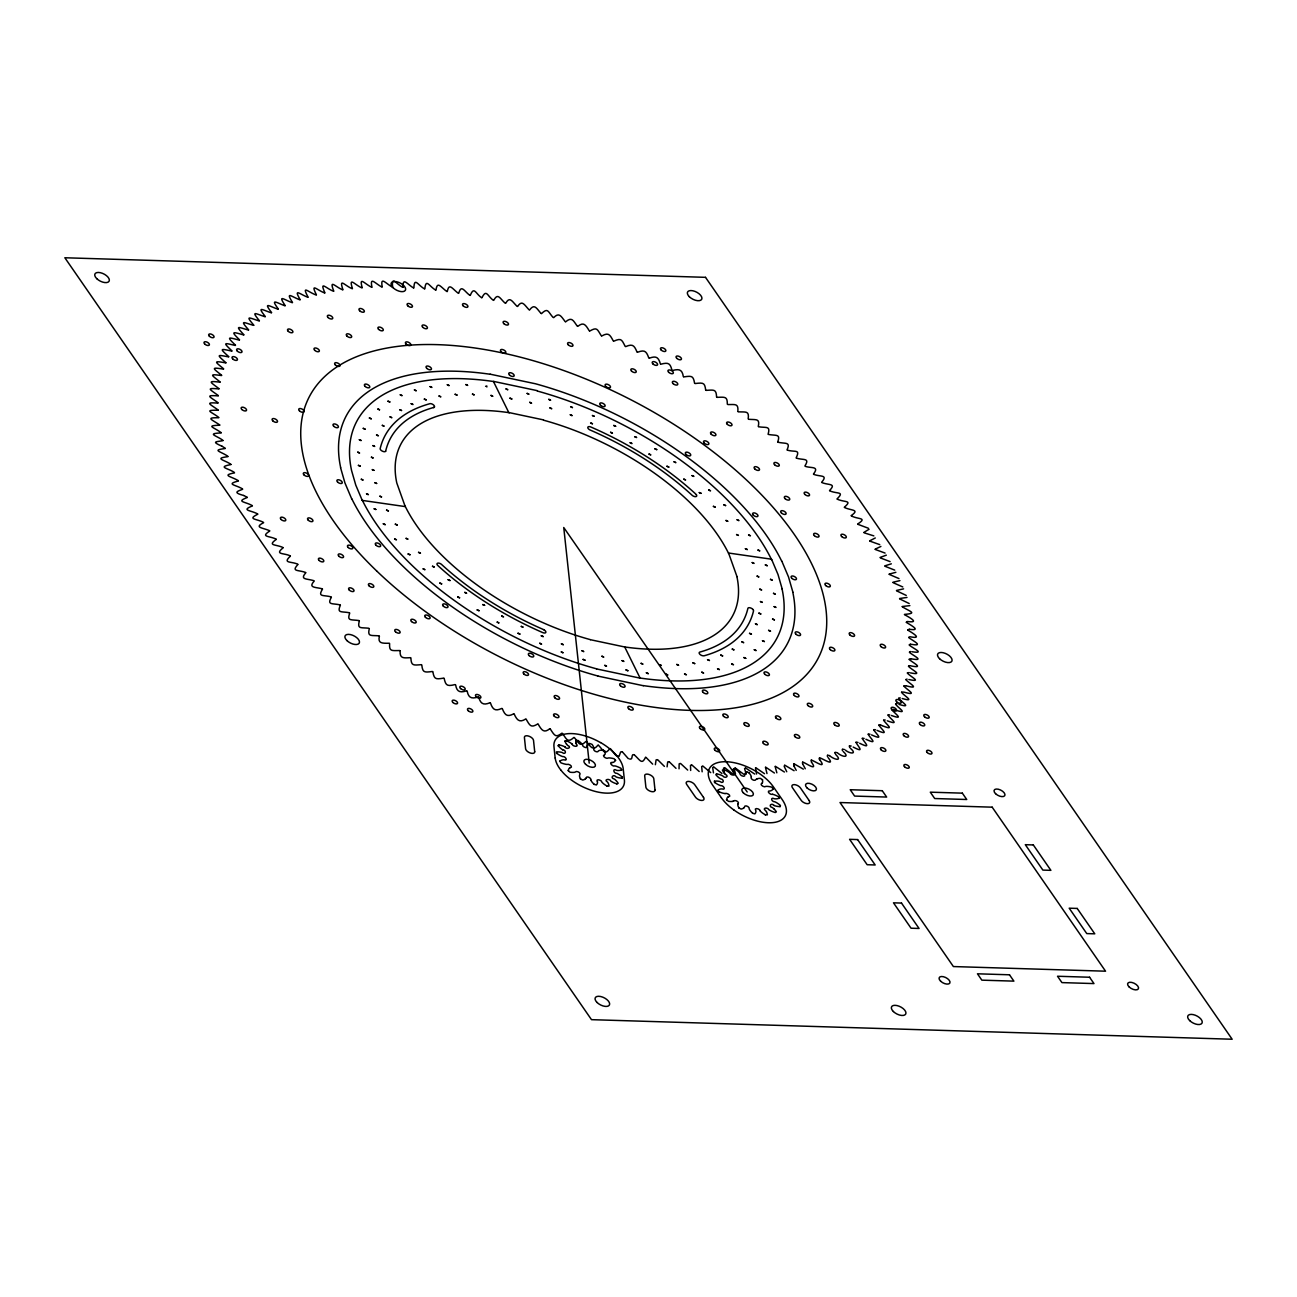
<?xml version="1.0" encoding="UTF-8"?>
<svg xmlns="http://www.w3.org/2000/svg" width="1297" height="1297" viewBox="0 0 1297 1297"><rect width="100%" height="100%" fill="white"/><g stroke="black" fill="none" stroke-linecap="round" stroke-linejoin="round"><path stroke-width="1.5" d="M218.739 417.747C205.283 417.553 211.524 419.369 219.696 424.913M908.727 637.362L909.602 636.762M218.982 388.63C210.146 381.95 206.888 380.605 220.036 382.177M908.5 666.334C911.775 670.014 924.113 675.542 910.445 672.884M690.669 770.467L690.49 765.392L691.496 764.954M217.993 402.67C210.26 396.931 204.115 394.839 218.253 395.893M909.473 652.44C913.445 655.747 925.555 661.389 911.094 658.811M909.213 659.135L910.964 658.779M223.619 368.786C215.707 362.203 212.092 360.242 225.856 362.933M903.896 686.113C907.495 690.166 918.211 695.986 904.674 692.339M679.044 768.829L679.158 763.852L680.195 763.463M218.285 395.569C210.244 389.522 205.039 387.576 218.934 388.954M895.562 704.141C898.61 708.405 908.905 714.404 895.562 710.108M909.197 659.525C913.218 662.929 924.891 668.782 910.591 665.831M908.532 666.074L909.602 665.637M217.993 403.14C204.067 402.005 210.244 404.21 218.139 409.998M909.473 652.018L910.575 651.516M221.641 375.255C213.194 368.429 210.13 366.889 223.506 369.159M905.841 679.693C909.732 683.762 920.432 689.518 906.716 685.967M907.43 672.851L909.165 672.592M622.43 777L622.074 778.378M655.374 764.695L656.087 759.929L657.206 759.62M220.085 381.918C211.281 374.849 208.46 373.747 221.56 375.563M907.381 673.111C910.802 676.953 922.653 682.514 908.857 679.531M905.906 679.45L907.073 679.093M585.985 778.2C586.228 775.379 591.529 777.843 590.929 780.064M751.255 777.033C750.12 779.205 755.097 781.751 756.07 779.416A6.388 3.226 27.1 0 1 757.043 778.913M780.113 806.75L780.405 805.437A15.321 7.733 27.1 0 0 776.627 802.713A6.355 3.21 27.1 0 0 774.941 801.854C771.31 801.935 769.98 796.569 774.52 798.774A10.7 5.399 27.1 0 0 779.108 798.141M903.977 685.87L905.938 685.756M228.758 356.626C219.436 348.342 219.874 348.455 231.79 351.098M898.74 698.337C902.145 702.552 912.31 708.47 898.951 704.384M901.61 692.095L903.896 692.112M239.572 339.814C230.542 331.027 232.309 331.724 243.706 334.966M619.091 756.297L620.663 751.936L621.912 751.741M225.954 362.706C216.583 354.47 216.55 354.551 228.612 356.902M901.528 692.322C904.431 696.149 915.909 702.374 902.226 698.516M898.853 698.126L900.28 697.916M235.535 345.229C225.873 335.939 228.45 337.415 239.345 340.106M891.963 709.735L891.931 709.799A2.983 1.508 27.1 0 0 896.454 710.513A2.983 1.508 27.1 0 0 893.098 707.319A2.983 1.508 27.1 0 0 891.882 709.621C895.092 714.096 904.949 720.24 891.347 715.474M895.676 703.931L897.021 703.736M231.92 350.871C222.598 342.019 223.814 342.813 235.357 345.488M892.109 709.54L893.487 709.378M558.002 745.791L558.877 744.673M883.581 720.257C886.824 724.877 895.384 730.957 882.284 725.704M888.121 714.906L889.677 714.858M737.993 803.978C740.036 802.049 734.88 799.341 733.518 801.124M878.815 725.153C882.106 729.952 889.953 735.885 877.031 730.389M716.576 773.677L715.831 774.666A15.321 7.733 27.1 0 0 718.96 777.778A6.355 3.21 27.1 0 0 720.532 778.8C724.715 779.189 723.791 784.588 719.916 781.507A10.7 5.399 27.1 0 0 714.631 781.264M887.975 715.117C890.844 719.446 900.588 725.704 887.278 720.808M883.76 720.062L885.203 719.997M243.885 334.772C234.611 324.785 238.016 327.184 248.473 330.054M878.993 724.974L880.485 724.958M271.657 312.626C263.015 301.407 269.176 306.189 277.915 309.189M259.416 320.732C250.921 310.388 255.071 313.485 265.042 316.76M248.651 329.86C239.361 319.386 243.625 322.564 253.612 325.369M873.854 729.66L875.491 729.725M278.288 308.978C270.522 298.31 275.548 302.185 284.87 305.8M265.334 316.581C257.033 306.011 261.589 309.497 271.3 312.853M253.823 325.207C245.198 315.041 248.765 317.684 259.141 320.943M873.643 729.822C876.869 734.702 884.392 740.603 871.519 734.896M868.325 734.086L869.995 734.199M842.32 749.358L842.32 750.46M868.115 734.248C871.033 739.047 878.458 745.062 865.91 739.274M862.424 738.252L864.126 738.415M835.009 752.471L834.944 753.541M849.308 745.97L849.665 747.445M862.197 738.415C865.115 743.311 871.86 749.277 859.652 743.262M856.166 742.176L858.014 742.451M762.02 783.21C758.988 784.312 764.176 787.992 765.943 786.404A6.42 3.243 27.1 0 1 767.419 786.387A15.337 7.733 27.1 0 1 771.634 787.117L773.304 788.835M285.21 305.638C277.493 294.03 283.719 299.591 292.182 302.671M775.233 812.587L776.384 811.857A15.337 7.733 27.1 0 0 773.871 808.793M604.499 754.757C601.338 755.6 606.51 759.556 608.39 757.967A6.388 3.226 27.1 0 1 609.866 757.967A15.337 7.733 27.1 0 1 614.113 758.761L615.735 760.48M855.923 742.322C858.857 747.494 864.84 753.135 853.183 747.072M849.551 745.84L851.172 746.018M819.396 757.87L819.201 758.891M616.918 784.053L618.183 783.291A15.321 7.733 27.1 0 0 615.735 780.227A6.355 3.21 27.1 0 0 614.373 779.075C609.509 778.087 613.578 773.482 616.075 776.919A10.7 5.399 27.1 0 0 621.847 778.087M292.538 302.525C285.259 290.868 291.533 296.656 299.802 299.818M842.596 749.228L844.234 749.455M811.128 760.139L811.436 762.036M300.174 299.688C293.235 287.707 300.012 294.306 307.762 297.256M835.284 752.357L836.954 752.633M827.664 755.211L829.464 755.584M316.436 294.857C310.307 282.47 316.598 289.831 324.607 292.96M827.373 755.308L827.486 756.718M819.704 757.772C823.871 759.28 835.252 766.786 828.216 757.707M564.876 741.138L566.659 740.684M802.535 762.15L802.535 763.641M308.07 297.159C301.455 284.513 307.973 292.068 316.03 294.954M811.436 760.058C815.554 761.566 826.773 769.413 820.126 760.253M728.282 796.893C732.189 796.39 727.406 792.532 725.055 793.505M793.667 763.852L793.877 765.862M570.032 767.808C573.809 767.176 569.286 763.479 566.87 764.403A6.372 3.21 27.1 0 1 565.233 764.16A15.337 7.733 27.1 0 1 560.839 762.766L559.639 761.015M724.164 769.526L722.413 770.013A15.337 7.733 27.1 0 0 724.115 773.061A6.372 3.21 27.1 0 0 725.234 774.26C729.806 776.352 724.796 779.011 722.688 775.865A10.7 5.399 27.1 0 0 716.738 773.969M802.859 762.069C807.042 763.836 818.164 771.65 811.549 762.214M362.236 287.756C358.896 275.888 364.262 283.654 371.591 287.237M891.347 563.822L884.83 565.849M784.523 765.279L784.247 766.527M805.275 768.764L802.746 763.998M324.931 292.879C319.224 280.039 326.131 288.501 333.459 291.225M794.007 763.787L803.362 769.137M895.87 572.317L889.11 574.117M352.46 288.615C348.536 276.261 354.438 284.578 361.685 287.804M333.799 291.177C328.887 278.515 335.226 286.864 342.603 289.798M784.863 765.23L794.104 770.726M342.943 289.75C338.825 277.363 344.516 285.453 352.006 288.647M775.46 766.365L784.409 772.023M776.838 772.817L775.103 766.414M765.781 767.224L774.422 773.028M907.008 597.431L899.551 598.517M382.226 286.961C380.216 275.937 385.533 283.281 392.116 286.994M765.425 767.257L766.981 773.563M755.875 767.792L764.517 773.709M909.878 605.634L902.209 606.51M392.618 287.01C391.435 275.418 395.78 283.638 402.686 287.318M612.589 762.474C608.098 761.566 612.46 767.127 614.891 765.911A6.42 3.243 27.1 0 1 616.61 766.397A15.337 7.733 27.1 0 1 620.987 768.327L621.685 770.013M756.556 774.033L755.503 767.808M371.963 287.221C369.694 276.05 374.801 283.249 381.74 286.977M765.262 814.954L767.354 814.84A15.337 7.733 27.1 0 0 766.527 811.938M745.726 768.051L754.708 774.082M606.996 786.193L608.974 786.112A15.337 7.733 27.1 0 0 608.228 783.242A6.404 3.226 27.1 0 0 607.45 782.026C603.024 779.465 609.898 778.135 610.871 781.151A10.7 5.399 27.1 0 0 616.756 783.826M486.861 386.992L486.764 385.955L485.597 386.328M724.375 767.694L723.515 768.229L724.585 773.596M745.337 768.067L744.591 768.667L746.229 774.179M735.35 768.035L743.635 774.179M907.187 621.506L906.311 622.155M713.593 767.078L712.685 767.581L713.463 772.85M734.961 768.019L734.151 768.602L735.512 774.033M724.148 769.77A10.716 5.415 27.1 0 1 729.806 772.98C730.292 775.557 735.966 775.606 734.28 774.001M724.78 767.711L732.692 773.952M702.634 766.154L701.677 766.559L702.147 771.812M403.091 287.334C402.621 276.618 407.096 284.14 413.467 287.918M907.641 621.522C919.995 623.16 909.764 617.567 904.544 614.681M713.999 767.111L721.894 773.45M413.873 287.95C414.392 276.731 417.715 285.081 424.427 288.826M909.473 629.272C921.891 631.217 910.867 625.089 906.376 622.447M909.359 629.256L907.722 629.823M703.039 766.203L710.724 772.623M576.014 740.279L578.381 740.571M910.348 644.22L909.31 644.755M772.623 794.348C770.094 795.239 765.781 790.44 770.24 790.911A6.388 3.226 27.1 0 0 771.261 790.586A15.337 7.733 27.1 0 0 773.255 788.819M424.832 288.858C425.935 277.963 428.983 286.151 435.549 290.025M910.672 636.876C922.816 639.129 912.618 633.001 907.77 630.099M691.917 765.003L699.196 771.488M912.521 644.496C923.918 646.376 912.391 640.394 908.759 637.638M912.05 644.447L910.478 644.236M735.756 769.251L733.405 768.991A15.337 7.733 27.1 0 0 733.308 771.602M435.97 290.074C437.316 280.622 440.575 286.994 446.833 291.501M680.633 763.528L687.686 770.078M362.301 500.415L405.264 506.592M728.525 553.025L771.504 559.202M911.904 651.726C925.928 653.947 912.748 648.241 909.327 645.112M447.27 291.566C449.07 282.26 452.313 288.891 458.263 293.268M669.203 761.761L676.013 768.359M645.533 757.27C641.837 765.052 640.41 760.464 634.201 754.741M667.08 766.867L667.696 761.971L668.766 761.679M458.7 293.349C461.31 283.994 464.131 291.16 469.822 295.327M490.185 374.185L535.531 383.782A247.905 125.079 27.1 0 1 781.702 561.163M494.011 381.496L537.185 390.64M509.316 412.641L543.411 419.871M639.778 678.072L596.588 668.928M643.296 685.708L597.949 676.094M657.644 759.702L664.404 766.397M633.763 754.643C630.893 753.784 633.422 760.464 629.499 758.956M470.26 295.408C474.183 285.843 475.432 293.479 481.495 297.661M645.971 757.367L652.667 764.144M505.684 303.32C509.786 295.927 512.007 301.342 517.049 306.351M481.933 297.759C486.375 288.664 487.348 295.927 493.265 300.288M517.616 306.497C522.075 299.591 524.183 304.633 529.03 309.788M493.703 300.385C497.935 292.441 499.783 298.407 505.117 303.174M590.362 639.697L624.457 646.927A186.428 94.065 27.1 0 0 736.891 576.581M622.349 751.855L628.315 758.664M529.598 309.951C534.461 303.401 536.342 308.054 541.06 313.485M752.536 813.284L754.87 813.851A15.305 7.717 27.1 0 0 755.892 811.646A6.388 3.226 27.1 0 0 755.794 810.609C753.379 807.139 760.318 808.68 760.318 811.047M618.102 756.038L615.913 755.454L610.417 748.677M593.88 784.312L596.393 784.961A15.337 7.733 27.1 0 0 597.495 782.788A6.388 3.226 27.1 0 0 597.414 781.767M585.968 741.398C579.889 747.477 579.062 743.132 574.36 737.571M873.838 535.888L864.159 532.824M609.979 748.564C604.24 755.567 604.305 751.222 598.436 745.24M553.673 317.652C559.056 312.074 560.92 315.901 565.184 321.672M879.739 544.627L869.882 541.125M597.982 745.11C593.28 751.433 590.524 746.732 586.536 741.576M243.706 495.503L247.111 497.189M243.577 495.454C232.503 492.438 237.416 491.352 242.669 489.261M561.844 733.194C555.748 737.734 554.889 736.177 550.22 728.882M885.073 553.073L875.313 549.49M541.498 313.631C548.145 307.162 547.95 311.912 553.106 317.457M577.813 326.358C583.699 321.624 585.531 324.704 589.292 330.865M890.099 561.617L880.404 557.921M895.416 710.059L894.249 709.654M746.829 771.942L749.374 772.882M573.906 737.426C567.34 743.505 566.594 738.836 562.412 733.405M537.72 723.985C530.83 728.201 529.889 725.623 526.16 719.219M894.735 570.129L885.105 566.319M565.622 321.834C571.864 316.614 573.079 320.278 577.246 326.147M898.967 578.575L889.272 574.409M525.707 719.024C519.724 722.753 517.13 720.629 514.179 714.031M549.782 728.719C543.881 733.518 541.611 730.114 538.174 724.164M902.777 586.957L893.163 582.71M882.009 725.59L880.858 725.104M589.746 331.043C597.252 326.731 597.123 329.227 601.305 335.81M601.759 336.004C608.536 332.129 609.898 334.561 613.286 340.998M222.111 446.265L225.159 448.227M221.982 446.217C210.195 441.126 217.085 441.904 223.003 440.64M909.181 603.527L899.68 598.906M613.724 341.208C621.36 337.852 621.62 339.409 625.186 346.412M513.742 713.82C507.24 717.241 505.019 715.425 502.279 708.6M649.327 358.183C655.893 355.8 658.39 356.788 660.416 363.971M625.64 346.623C632.628 343.624 634.233 345.261 637.022 352.054M501.826 708.405C495.341 711.405 492.811 709.864 490.444 702.974M466.612 690.831C459.803 693.036 456.706 691.658 455.636 684.865M637.476 352.265C644.56 349.606 646.311 350.968 648.776 357.907M489.99 702.747C483.797 705.292 480.652 704.287 478.69 697.121M562.72 749.796C566.902 750.152 565.881 755.567 562.023 752.455A6.242 3.145 27.1 0 0 560.515 752.114A15.353 7.75 27.1 0 0 556.429 751.903L556.559 753.46M774.114 805.453C771.083 802.195 767.937 806.539 772.493 807.658A6.404 3.226 27.1 0 1 773.823 808.793M672.495 370.52C679.466 368.591 682.254 369.758 683.341 376.665M478.253 696.894C471.913 699.067 468.541 698.191 467.163 691.123M738.625 807.836L741.106 809.069A15.337 7.733 27.1 0 0 743.781 807.934M580.31 778.865L582.629 780.032A15.305 7.717 27.1 0 0 585.369 778.946M443.704 678.12C435.987 679.385 434.138 679.66 432.874 671.733M660.854 364.198C668.052 362.349 670.192 362.82 671.943 370.229M845.336 750.055C849.259 753.687 857.998 754.854 850.362 748.256M455.101 684.573C446.8 686.648 445.746 685.335 444.125 678.363M837.797 753.103C842.369 757.205 850.459 758.113 843.131 751.433M683.762 376.908C691.982 375.692 693.279 375.741 694.592 383.296M829.577 755.648C833.922 759.62 843.115 761.842 835.641 754.432M410.468 657.676C403.61 658.001 399.622 658.86 400.141 650.802M694.997 383.555C703.477 382.55 704.757 382.599 705.681 390.105M432.468 671.473C424.411 672.495 422.627 672.867 421.784 664.923M602.959 749.909L605.245 751.401M727.828 404.567C735.529 404.599 738.528 403.318 737.847 411.506M706.087 390.365C714.339 389.894 716.203 389.1 716.593 397.077M421.379 664.664C413.451 665.248 411.246 666.107 410.873 657.936M738.35 411.846C746.002 412.187 749.342 410.646 748.174 418.931M762.652 779.821L760.35 778.346A15.337 7.733 27.1 0 0 756.994 778.865M564.989 746.926C566.367 750.104 572.658 747.429 567.616 745.37A6.355 3.21 27.1 0 1 566.578 744.17M716.998 397.352C725.428 397.06 727.325 396.412 727.325 404.226M748.661 419.288C756.086 419.936 760.123 418.25 758.259 426.486M733.697 809.863L736.826 811.987A37.678 19.001 27.1 0 0 779.367 821.033A37.791 19.066 27.1 0 0 782.172 799.536L773.385 786.841A37.791 19.066 27.1 0 0 740.117 764.225A37.645 18.985 27.1 0 0 708.519 771.083L708.259 773.061A37.645 18.985 27.1 0 0 712.491 784.944L721.343 797.736M399.752 650.543C391.483 650.624 389.1 651.613 389.619 643.523M389.23 643.247C381.918 643.344 377.654 643.49 379.405 636.178M358.977 620.566C350.579 619.35 346.866 621.295 349.736 613.059M378.919 635.822C370.796 635.157 367.327 636.973 369.305 628.623M758.632 426.778C766.349 428.059 770.613 425.513 768.116 434.171M368.834 628.251C360.728 627.278 357.097 629.402 359.35 620.858M805.437 466.401C811.355 468.395 819.672 465.947 813.446 474.086M768.489 434.463C776.481 435.889 780.664 433.684 777.73 441.969M330.978 596.863C323.261 594.723 317.441 597.333 322.531 589.097M726.401 799.682L728.428 801.319A15.337 7.733 27.1 0 0 732.302 801.449M778.087 442.261C785.836 443.979 790.667 441.612 787.068 449.864M349.379 612.768C341.387 611.146 336.701 613.627 340.398 605.164M568.037 770.531L570.048 772.201A15.337 7.733 27.1 0 0 573.955 772.364A6.388 3.226 27.1 0 0 575.155 772.104C576.614 770.24 581.672 773.093 579.629 774.957A10.716 5.415 27.1 0 0 580.521 778.8M787.425 450.156C795.239 452.442 800.476 448.875 796.147 457.857M340.041 604.872C332.113 603.089 326.779 605.31 331.4 597.252M313.712 580.634C306.627 578.511 299.591 579.872 305.833 572.723M796.488 458.149C803.637 460.386 810.074 457.646 804.934 465.931M322.207 588.789C315.333 587.006 307.924 587.995 314.182 581.105M813.754 474.394C820.725 477.004 828.216 474.491 821.633 482.306M821.925 482.614C829.075 485.386 836.597 483.214 829.513 490.574M305.541 572.415C297.661 569.691 291.193 571.782 297.953 564.454M282.908 547.464C275.726 544.173 267.101 545.956 276.293 539.39M572.188 744.202C572.48 746.715 579.694 747.331 576.306 744.024A6.372 3.21 27.1 0 1 575.917 742.873M829.804 490.882C837.473 494.157 844.833 491.223 837.068 498.891M297.661 564.13C290.966 561.212 282.357 563.563 290.398 556.121M276.05 539.082C269.014 535.693 260.211 537.217 269.76 531.008M837.343 499.215C844.898 502.636 852.761 499.912 844.298 507.257M290.123 555.813C283.832 552.781 274.251 554.873 283.184 547.772M560.904 770.175L563.011 772.639A37.678 19.001 27.1 0 0 605.942 793.115A37.791 19.066 27.1 0 0 624.408 780.048L623.208 768.748A37.791 19.066 27.1 0 0 600.641 742.581M844.558 507.565C851.562 510.759 860.106 509.364 851.172 515.622M851.416 515.947C858.387 519.611 867.742 517.406 857.706 524.02M719.041 791.964L717.808 790.181A15.353 7.75 27.1 0 1 720.613 788.998A6.242 3.145 27.1 0 1 721.862 788.933C726.644 790.457 723.515 784.993 720.467 785.593A10.716 5.399 27.1 0 1 714.793 782.464M868.374 528.252L857.933 524.328M269.533 530.684C262.529 527.603 253.709 527.684 263.648 522.691M869.087 529.241L863.867 532.418M242.458 488.872C235.778 484.738 225.354 484.397 238.389 480.992M734.669 774.001L733.794 772.769A6.372 3.21 27.1 0 1 733.372 771.618M819.38 759.15L820.012 760.058M747.218 791.997L563.741 527.506L589.211 763.139M263.372 522.286C256.271 518.605 247.079 519.53 257.779 514.212M869.687 540.817L875.297 537.979M257.584 513.904C250.71 510.143 240.707 510.564 252.412 505.927M880.906 546.442L875.118 549.182M252.153 505.522C244.938 501.501 235.665 501.907 247.305 497.497M880.112 557.451L886.321 555.148M793.926 765.96L796.228 770.386M234.335 472.4C227.85 468.022 217.085 467.196 230.996 464.569M784.474 766.981L786.744 771.747M493.411 381.415L508.829 412.608M624.716 646.96L640.118 678.12M896.632 590.848L906.246 595.42M778.719 796.666L779.465 798.401M238.194 480.603C231.044 476.275 221.365 475.415 234.53 472.87M892.952 582.24L899.923 580.618M227.802 456.204C220.036 451.064 211.638 450.27 225.256 448.519M896.47 590.459L903.587 588.854M781.832 561.179L788.511 576.938L792.905 592.21M771.666 559.51L778.022 574.522L782.204 589.065M728.655 553.268L736.988 576.614M597.398 781.718C595.21 778.297 601.986 779.951 601.986 782.269A10.7 5.399 27.1 0 0 606.964 785.998M405.118 506.3L396.785 482.954A186.428 94.065 27.1 0 1 509.348 412.705M362.106 500.058L355.751 485.046L351.568 470.519A236.005 119.065 27.1 0 1 494.044 381.577M351.633 498.713L344.953 482.954L340.56 467.682M230.866 464.261C224.397 459.884 213.713 458.425 227.964 456.657M902.307 606.801C910.202 611.698 917.741 613.319 904.463 614.389M222.922 440.348C216.696 435.581 205.98 433.587 221.171 432.939M714.55 782.577L714.339 781.086M221.09 432.582C213.373 426.972 205.461 425.724 219.744 425.205M744.705 774.601C745.84 777.892 739.695 775.736 739.841 773.417A6.355 3.21 27.1 0 0 739.063 772.347A15.337 7.75 27.1 0 0 735.739 769.267M555.148 758.015L553.965 746.634A37.645 18.985 27.1 0 1 557.467 737.426L559.185 736.177A37.645 18.985 27.1 0 1 600.543 742.614M218.707 417.391C211.265 411.587 203.386 409.982 218.155 410.257M597.917 676.013A247.905 125.079 27.1 0 1 351.763 498.729M792.775 592.162A247.905 125.079 27.1 0 1 643.247 685.61M340.689 467.714A247.905 125.079 27.1 0 1 490.217 374.266M782.075 589.016A236.005 119.065 27.1 0 1 639.729 677.991M537.298 391.029A236.005 119.065 27.1 0 1 771.65 559.801M596.571 668.847A236.005 119.065 27.1 0 1 362.236 500.075M543.524 420.179A186.428 94.065 27.1 0 1 728.638 553.495M590.346 639.632A186.428 94.065 27.1 0 1 405.215 506.316M543.735 629.661A198.927 100.355 27.1 0 1 441.71 564.584A2.983 1.508 27.1 0 0 437.802 563.141A2.983 1.508 27.1 0 0 437.786 565.476A204.991 103.42 27.1 0 0 542.795 632.612A2.983 1.508 27.1 0 0 545.859 632.32A2.983 1.508 27.1 0 0 543.589 629.661M385.647 451.21A198.911 100.355 27.1 0 1 433.944 407.404L433.538 407.534A2.983 1.508 27.1 0 0 434.317 405.88A3.016 1.524 27.1 0 0 430.491 403.626A3.421 1.719 27.1 0 0 429.647 403.756A204.991 103.42 27.1 0 0 380.151 448.713A3.032 1.524 27.1 0 0 382.469 451.194A3.032 1.524 27.1 0 0 385.679 451.243M752.909 609.493A3.113 1.573 27.1 0 1 753.541 610.822A204.991 103.42 27.1 0 1 704.093 655.796A4.637 2.335 27.1 0 1 703.428 655.796L703.266 655.796A2.967 1.492 27.1 0 1 699.732 654.126A2.967 1.492 27.1 0 1 699.894 652.067A198.911 100.355 27.1 0 0 747.899 608.342A2.999 1.508 27.1 0 1 750.088 607.807A2.999 1.508 27.1 0 1 752.941 609.493M744.608 774.487A10.684 5.399 27.1 0 1 747.137 772.218M749.05 772.931A10.7 5.399 27.1 0 1 751.352 776.984M762.247 779.74A10.7 5.399 27.1 0 1 762.15 783.21M772.607 794.267A10.7 5.399 27.1 0 1 778.557 796.844M779.854 806.539A10.7 5.399 27.1 0 1 774.114 805.518M774.99 812.408A10.7 5.399 27.1 0 1 769.04 809.831C767.565 806.864 761.582 807.95 765.716 810.738A6.388 3.226 27.1 0 1 766.478 811.938M765.36 814.743A10.684 5.399 27.1 0 1 760.269 811.079M752.617 813.138A10.716 5.415 27.1 0 1 749.244 809.02C749.974 806.669 744.316 804.335 744.381 807.156A6.388 3.226 27.1 0 1 743.732 807.885M738.982 807.853A10.716 5.399 27.1 0 1 737.863 804.01M733.47 801.157A6.372 3.21 27.1 0 1 732.27 801.4M726.806 799.811A10.7 5.399 27.1 0 1 728.152 796.844M725.072 793.569A10.7 5.399 27.1 0 1 719.122 791.754M733.794 809.912A37.678 19.001 27.1 0 1 721.408 797.768M560.969 770.24A37.678 19.001 27.1 0 1 555.213 758.064M603.121 750.201A10.684 5.399 27.1 0 0 598.598 750.817C597.933 753.314 592.583 750.768 593.815 748.482A6.355 3.21 27.1 0 0 593.669 747.51M604.84 751.32A10.7 5.399 27.1 0 1 604.645 754.757M615.329 760.301A10.7 5.399 27.1 0 1 612.687 762.539M621.652 769.996A15.337 7.733 27.1 0 1 618.118 770.499A6.388 3.226 27.1 0 1 616.691 770.337C612.233 767.467 613.432 773.871 617.015 773.385A10.7 5.399 27.1 0 1 622.122 777.049M594.139 784.215A10.684 5.399 27.1 0 1 590.848 780.113M585.968 778.265A6.388 3.226 27.1 0 1 585.304 778.897M568.459 770.677A10.716 5.399 27.1 0 1 569.902 767.759M560.028 761.242A10.7 5.399 27.1 0 1 563.741 759.766C568.524 761.485 565.557 755.956 562.46 756.524A10.7 5.399 27.1 0 1 556.818 753.346M562.671 749.828A10.716 5.399 27.1 0 1 558.375 745.807M559.039 744.964A10.7 5.399 27.1 0 1 565.006 746.877M566.513 744.17A15.321 7.733 27.1 0 1 564.925 741.138M566.643 740.911A10.7 5.399 27.1 0 1 572.269 744.17M575.836 742.857A15.337 7.733 27.1 0 1 576.063 740.311M578.203 740.717A10.716 5.415 27.1 0 1 582.466 744.721C582.077 747.007 588.206 749.212 587.265 745.986A6.372 3.21 27.1 0 1 587.59 745.094M587.525 745.062A15.337 7.733 27.1 0 1 589.519 743.424L592.032 744.365A15.337 7.75 27.1 0 1 593.734 747.526M360.258 466.142L358.41 465.364L360.258 466.142M361.296 479.29L363.16 480.117L361.344 479.193M371.25 418.785L369.386 418.023L371.25 418.785M376.535 434.981L378.4 435.808L376.552 434.933M373.974 470.341L372.126 469.563L373.974 470.389M379.551 409.722L377.703 408.912L379.502 409.868M374.801 482.646L376.649 483.457L374.801 482.646M375.822 509.462L373.958 508.683L375.822 509.51M381.529 496.897L379.681 496.135L381.529 496.962M389.846 401.957L387.981 401.195L389.846 401.957M400.27 394.855L402.119 395.666L400.287 394.807M399.687 409.674L401.535 410.5L399.687 409.674M416.126 390.689L414.278 389.911L416.126 390.737M407.777 539.049L405.912 538.287L407.777 539.098M409.982 554.759L408.117 553.997L409.982 554.759M426.194 399.881L424.33 399.119L426.194 399.881M430.085 386.619L431.933 387.446L430.101 386.571M420.423 553.122L418.558 552.36L420.423 553.122M423.162 568.897L425.011 569.707L423.162 568.848M441.661 583.861L439.813 583.099L441.661 583.861M456.998 395.05L455.15 394.272L456.998 395.05M448.113 579.71L449.978 580.537L448.113 579.71M465.866 384.593L467.714 385.42L465.882 384.544M472.448 394.126L474.297 394.937L472.465 394.077M464.812 592.437L466.661 593.264L464.845 592.34M492.682 396.136L490.85 395.326L492.649 396.282M479.047 610.692L477.183 609.93L479.047 610.692M484.608 605.342L482.76 604.564L484.608 605.342M506.025 388.954L507.873 389.765L506.041 388.905M527.149 393.429L528.998 394.239L527.166 393.38M518.038 633.244L519.886 634.055L518.038 633.244M521.281 626.402L523.145 627.213L521.297 626.354M543.167 636.584L541.303 635.822L543.167 636.584M572.447 407.485L570.615 406.674L572.415 407.631M561.309 651.986L563.157 652.813L561.325 651.937M563.271 644.674L561.406 643.896L563.271 644.674M592.437 423.73L590.589 422.968L592.437 423.779M594.188 416.24L592.34 415.478L594.188 416.288M584.979 660.157L583.115 659.395L584.979 660.157M615.637 426.243L613.789 425.465L615.637 426.243M606.477 666.074L604.629 665.296L606.477 666.123M630.164 442.763L632.012 443.574L630.18 442.715M634.687 436.651L636.535 437.462L634.687 436.651M626.029 669.917L627.878 670.744L626.029 669.917M641.123 663.367L642.972 664.194L641.156 663.27M666.95 466.255L668.814 467.066L666.95 466.255M659.46 664.68L661.308 665.491L659.476 664.631M666.042 674.197L667.89 675.024L666.058 674.148M676.791 664.502L678.639 665.329L676.823 664.404M708.713 490.023L710.561 490.833L708.746 489.926M727.73 521.167L725.866 520.389L727.698 521.313M719.365 669.528L717.5 668.766L719.349 669.576M741.868 641.885L743.732 642.696L741.9 641.788M743.894 657.547L745.743 658.373L743.894 657.547M752.211 562.59L754.06 563.417L752.244 562.509M751.417 634.12L749.553 633.358L751.417 634.12M758.015 550.09L759.864 550.901L758.015 550.041M757.205 624.538L755.357 623.727L757.156 624.684M767.208 565.687L765.36 564.925L767.208 565.687M770.483 631.12L768.618 630.358L770.483 631.12M774.147 606.623L776.011 607.45L774.163 606.574M357.745 452.199L359.609 453.026L357.794 452.118M359.334 439.748L361.182 440.575L359.35 439.699M363.257 428.35L365.106 429.161L363.257 428.35M366.532 493.833L368.397 494.643L366.548 493.784M371.412 457.225L373.26 458.052L371.428 457.176M372.888 445.617L374.752 446.444L372.904 445.568M382.307 425.4L384.171 426.21L382.356 425.303M390.04 416.904L391.889 417.715L390.057 416.856M383.312 523.826L385.177 524.637L383.312 523.826M386.555 510.11L388.403 510.937L386.555 510.11M395.326 524.183L397.174 525.009L395.326 524.183M394.628 539.017L396.477 539.828L394.628 538.968M411.165 403.707L413.013 404.534L411.198 403.626M439.035 396.039L440.883 396.85L439.051 395.99M432.485 566.286L434.349 567.097L432.501 566.238M447.319 384.804L449.167 385.614L447.335 384.755M457.728 596.96L459.592 597.787L457.728 596.96M509.964 398.163L511.812 398.973L509.964 398.163M497.189 622.155L499.053 622.965L497.205 622.106M501.728 616.075L503.576 616.902L501.761 615.994M529.76 402.362L531.608 403.189L529.76 402.313M548.793 399.379L550.641 400.206L548.809 399.33M549.944 407.939L551.792 408.75L549.96 407.89M539.747 643.296L541.611 644.106L539.763 643.247M570.291 414.829L572.155 415.656L570.323 414.732M581.964 650.802L583.812 651.613L581.996 650.705M610.595 432.355L612.46 433.166L610.644 432.258M601.938 656.282L603.786 657.109L601.97 656.185M622.074 660.643L623.922 661.454L622.09 660.595M649.019 454.096L650.867 454.923L649.019 454.047M654.904 448.811L656.752 449.621L654.904 448.811M646.376 672.819L648.224 673.646L646.376 672.819M674.051 461.829L675.899 462.656L674.067 461.781M683.795 479.16L685.643 479.987L683.811 479.112M692.047 475.61L693.911 476.421L692.063 475.561M684.557 673.986L686.405 674.813L684.573 673.937M699.294 492.568L701.142 493.379L699.294 492.568M692.857 662.799L694.722 663.61L692.857 662.799M713.399 506.349L715.247 507.176L713.399 506.349M701.807 672.235L703.655 673.062L701.839 672.138M707.562 659.654L709.427 660.481L707.562 659.654M723.758 504.744L725.607 505.571L723.758 504.744M720.759 655.082L722.624 655.909L720.759 655.082M737.118 519.789L738.966 520.616L737.118 519.74M736.583 534.607L738.431 535.434L736.615 534.51M732.238 649.132L734.102 649.943L732.286 649.035M731.67 663.951L733.518 664.761L731.67 663.902M745.402 548.712L747.25 549.539L745.402 548.712M748.596 534.98L750.444 535.791L748.596 534.931M757.108 576.16L758.972 576.987L757.14 576.063M754.27 649.797L756.135 650.608L754.303 649.7M759.831 589.162L761.696 589.989L759.847 589.114M758.94 613.141L760.788 613.951L758.94 613.141M760.464 601.549L762.312 602.375L760.464 601.549M762.49 640.718L764.355 641.529L762.49 640.718M770.483 579.402L772.331 580.213L770.515 579.305M773.498 593.378L775.347 594.204L773.531 593.28M772.558 619.042L774.406 619.869L772.558 619.042M705.503 277.331L64.85 257.763L591.497 1019.669L1232.15 1039.237L705.503 277.331M882.252 790.716L850.232 789.727L854.61 796.082L886.645 797.055L882.252 790.716M962.342 793.148L930.306 792.175L934.699 798.53L966.735 799.503L962.342 793.148M992.173 807.172L840.018 802.535L953.392 966.557L1105.547 971.194L992.173 807.172M857.609 839.581L849.6 839.321L867.158 864.726L875.167 864.969L857.609 839.581M1033.32 844.947L1025.311 844.687L1042.869 870.092L1050.878 870.336L1033.32 844.947M901.496 903.069L893.487 902.825L911.045 928.214L919.054 928.457L901.496 903.069M1077.207 908.435L1069.198 908.192L1086.756 933.581L1094.765 933.824L1077.207 908.435M1009.488 974.793L977.468 973.804L981.845 980.159L1013.881 981.132L1009.488 974.793M1089.577 977.241L1057.541 976.252L1061.935 982.607L1093.971 983.58L1089.577 977.241M696.408 494.838L696.376 494.773A3.664 1.848 27.1 0 0 695.808 494.092A204.991 103.42 27.1 0 0 590.767 426.972A3.08 1.556 27.1 0 0 589.211 426.616A2.999 1.508 27.1 0 0 587.865 427.929A2.999 1.508 27.1 0 0 590.33 430.101A198.911 100.355 27.1 0 1 692.209 495.357A2.983 1.508 27.1 0 0 695.759 496.638A2.983 1.508 27.1 0 0 696.408 494.838M809.215 800.622L800.427 787.928A4.961 2.513 27.1 0 0 794.234 784.62A4.961 2.513 27.1 0 0 792.418 787.668L801.206 800.379A4.961 2.513 27.1 0 0 807.399 803.67A4.961 2.513 27.1 0 0 809.198 800.622M703.509 797.396L694.722 784.685A4.961 2.513 27.1 0 0 688.529 781.394A4.961 2.513 27.1 0 0 686.713 784.442L695.484 797.152A4.961 2.513 27.1 0 0 701.693 800.444A4.961 2.513 27.1 0 0 703.493 797.396M655.001 790.019L653.801 778.719A4.961 2.513 27.1 0 0 648.954 774.439A4.961 2.513 27.1 0 0 644.69 775.817L645.874 787.117A4.961 2.513 27.1 0 0 650.737 791.397A4.961 2.513 27.1 0 0 654.985 790.019M534.704 751.676L533.521 740.376A4.961 2.513 27.1 0 0 528.657 736.096A4.961 2.513 27.1 0 0 524.41 737.474L525.593 748.774A4.961 2.513 27.1 0 0 530.441 753.054A4.961 2.513 27.1 0 0 534.704 751.676M939.531 658.681A7.944 4.004 27.1 0 0 951.82 661.275A7.944 4.004 27.1 0 0 943.065 652.699A7.944 4.004 27.1 0 0 939.531 658.681M1189.673 1020.593A7.944 4.004 27.1 0 0 1201.979 1023.187A7.944 4.004 27.1 0 0 1193.224 1014.611A7.944 4.004 27.1 0 0 1189.673 1020.593M346.915 640.572A7.944 4.004 27.1 0 0 359.204 643.182A7.944 4.004 27.1 0 0 350.466 634.59A7.944 4.004 27.1 0 0 346.915 640.572M689.372 296.77A7.944 4.004 27.1 0 0 701.661 299.364A7.944 4.004 27.1 0 0 692.922 290.787A7.944 4.004 27.1 0 0 689.372 296.77M96.756 278.66A7.944 4.004 27.1 0 0 109.061 281.271A7.944 4.004 27.1 0 0 100.307 272.678A7.944 4.004 27.1 0 0 96.756 278.66M597.074 1002.484A7.944 4.004 27.1 0 0 609.363 1005.094A7.944 4.004 27.1 0 0 600.608 996.501A7.944 4.004 27.1 0 0 597.074 1002.484M893.374 1011.53A7.944 4.004 27.1 0 0 905.663 1014.141A7.944 4.004 27.1 0 0 896.924 1005.548A7.944 4.004 27.1 0 0 893.374 1011.53M393.072 287.707A7.944 4.004 27.1 0 0 405.361 290.317A7.944 4.004 27.1 0 0 396.606 281.725A7.944 4.004 27.1 0 0 393.072 287.707M620.452 685.837A2.983 1.508 27.1 0 0 625.024 686.729A2.983 1.508 27.1 0 0 621.668 683.535A2.983 1.508 27.1 0 0 620.452 685.837M703.169 692.42A2.983 1.508 27.1 0 0 707.74 693.311A2.983 1.508 27.1 0 0 704.368 690.101A2.983 1.508 27.1 0 0 703.169 692.42M209.433 336.296A2.983 1.508 27.1 0 0 214.005 337.188A2.983 1.508 27.1 0 0 210.649 333.994A2.983 1.508 27.1 0 0 209.433 336.296M204.764 344.078A2.983 1.508 27.1 0 0 209.336 344.97A2.983 1.508 27.1 0 0 205.964 341.776A2.983 1.508 27.1 0 0 204.764 344.078M237.367 351.163A2.983 1.508 27.1 0 0 241.955 352.054A2.983 1.508 27.1 0 0 238.583 348.861A2.983 1.508 27.1 0 0 237.367 351.163M232.795 358.993A2.983 1.508 27.1 0 0 237.383 359.885A2.983 1.508 27.1 0 0 234.011 356.675A2.983 1.508 27.1 0 0 232.795 358.993M476.258 696.829A2.983 1.508 27.1 0 0 480.83 697.721A2.983 1.508 27.1 0 0 477.458 694.511A2.983 1.508 27.1 0 0 476.258 696.829M460.565 688.529A2.983 1.508 27.1 0 0 465.153 689.42A2.983 1.508 27.1 0 0 461.781 686.226A2.983 1.508 27.1 0 0 460.565 688.529M452.929 702.488A2.983 1.508 27.1 0 0 457.517 703.379A2.983 1.508 27.1 0 0 454.145 700.185A2.983 1.508 27.1 0 0 452.929 702.488M468.249 710.74A2.983 1.508 27.1 0 0 472.821 711.631A2.983 1.508 27.1 0 0 469.449 708.438A2.983 1.508 27.1 0 0 468.249 710.74M924.55 716.787A2.983 1.508 27.1 0 0 929.138 717.679A2.983 1.508 27.1 0 0 925.766 714.485A2.983 1.508 27.1 0 0 924.55 716.787M896.649 701.855A2.983 1.508 27.1 0 0 901.22 702.747A2.983 1.508 27.1 0 0 897.848 699.537A2.983 1.508 27.1 0 0 896.649 701.855M920.108 724.537A2.983 1.508 27.1 0 0 924.68 725.428A2.983 1.508 27.1 0 0 921.308 722.234A2.983 1.508 27.1 0 0 920.108 724.537M676.823 358.377A2.983 1.508 27.1 0 0 681.395 359.269A2.983 1.508 27.1 0 0 678.023 356.059A2.983 1.508 27.1 0 0 676.823 358.377M661.227 350.093A2.983 1.508 27.1 0 0 665.799 350.984A2.983 1.508 27.1 0 0 662.427 347.791A2.983 1.508 27.1 0 0 661.227 350.093M668.701 372.304A2.983 1.508 27.1 0 0 673.289 373.196A2.983 1.508 27.1 0 0 669.917 370.002A2.983 1.508 27.1 0 0 668.701 372.304M652.975 363.971A2.983 1.508 27.1 0 0 657.547 364.862A2.983 1.508 27.1 0 0 654.174 361.668A2.983 1.508 27.1 0 0 652.975 363.971M425.481 617.356A2.983 1.508 27.1 0 0 430.069 618.247A2.983 1.508 27.1 0 0 426.697 615.054A2.983 1.508 27.1 0 0 425.481 617.356M304.065 474.994A2.983 1.508 27.1 0 0 308.637 475.886A2.983 1.508 27.1 0 0 305.265 472.692A2.983 1.508 27.1 0 0 304.065 474.994M335.42 365.024A2.983 1.508 27.1 0 0 339.992 365.916A2.983 1.508 27.1 0 0 336.636 362.706A2.983 1.508 27.1 0 0 335.42 365.024M501.209 351.811A2.983 1.508 27.1 0 0 505.798 352.703A2.983 1.508 27.1 0 0 502.425 349.509A2.983 1.508 27.1 0 0 501.209 351.811M704.271 443.169A2.983 1.508 27.1 0 0 708.843 444.06A2.983 1.508 27.1 0 0 705.471 440.867A2.983 1.508 27.1 0 0 704.271 443.169M825.686 585.514A2.983 1.508 27.1 0 0 830.275 586.406A2.983 1.508 27.1 0 0 826.902 583.212A2.983 1.508 27.1 0 0 825.686 585.514M794.331 695.516A2.983 1.508 27.1 0 0 798.92 696.408A2.983 1.508 27.1 0 0 795.547 693.198A2.983 1.508 27.1 0 0 794.331 695.516M628.623 708.713A2.983 1.508 27.1 0 0 633.195 709.605A2.983 1.508 27.1 0 0 629.823 706.411A2.983 1.508 27.1 0 0 628.623 708.713M830.242 649.619A2.983 1.508 27.1 0 0 834.83 650.51A2.983 1.508 27.1 0 0 831.458 647.3A2.983 1.508 27.1 0 0 830.242 649.619M781.475 513.028A2.983 1.508 27.1 0 0 786.047 513.92A2.983 1.508 27.1 0 0 782.675 510.71A2.983 1.508 27.1 0 0 781.475 513.028M605.861 386.506A2.983 1.508 27.1 0 0 610.433 387.398A2.983 1.508 27.1 0 0 607.077 384.204A2.983 1.508 27.1 0 0 605.861 386.506M406.188 344.208A2.983 1.508 27.1 0 0 410.776 345.099A2.983 1.508 27.1 0 0 407.404 341.905A2.983 1.508 27.1 0 0 406.188 344.208M299.494 410.89A2.983 1.508 27.1 0 0 304.082 411.781A2.983 1.508 27.1 0 0 300.709 408.587A2.983 1.508 27.1 0 0 299.494 410.89M348.212 547.496A2.983 1.508 27.1 0 0 352.784 548.388A2.983 1.508 27.1 0 0 349.428 545.194A2.983 1.508 27.1 0 0 348.212 547.496M523.907 674.018A2.983 1.508 27.1 0 0 528.479 674.91A2.983 1.508 27.1 0 0 525.107 671.716A2.983 1.508 27.1 0 0 523.907 674.018M723.564 716.317A2.983 1.508 27.1 0 0 728.136 717.209A2.983 1.508 27.1 0 0 724.764 714.015A2.983 1.508 27.1 0 0 723.564 716.317M529.111 655.585A2.983 1.508 27.1 0 0 533.699 656.477A2.983 1.508 27.1 0 0 530.327 653.283A2.983 1.508 27.1 0 0 529.111 655.585M443.396 606.218A2.983 1.508 27.1 0 0 447.968 607.109A2.983 1.508 27.1 0 0 444.595 603.916A2.983 1.508 27.1 0 0 443.396 606.218M376.049 545.275A2.983 1.508 27.1 0 0 380.621 546.167A2.983 1.508 27.1 0 0 377.249 542.973A2.983 1.508 27.1 0 0 376.049 545.275M337.642 482.111A2.983 1.508 27.1 0 0 342.213 483.003A2.983 1.508 27.1 0 0 338.841 479.809A2.983 1.508 27.1 0 0 337.642 482.111M333.767 426.308A2.983 1.508 27.1 0 0 338.339 427.199A2.983 1.508 27.1 0 0 334.966 423.989A2.983 1.508 27.1 0 0 333.767 426.308M365.154 386.425A2.983 1.508 27.1 0 0 369.726 387.317A2.983 1.508 27.1 0 0 366.37 384.123A2.983 1.508 27.1 0 0 365.154 386.425M426.826 368.397A2.983 1.508 27.1 0 0 431.398 369.288A2.983 1.508 27.1 0 0 428.026 366.078A2.983 1.508 27.1 0 0 426.826 368.397M509.526 375.076A2.983 1.508 27.1 0 0 514.115 375.968A2.983 1.508 27.1 0 0 510.742 372.758A2.983 1.508 27.1 0 0 509.526 375.076M600.495 405.248A2.983 1.508 27.1 0 0 605.067 406.139A2.983 1.508 27.1 0 0 601.695 402.945A2.983 1.508 27.1 0 0 600.495 405.248M686.097 454.501A2.983 1.508 27.1 0 0 690.669 455.393A2.983 1.508 27.1 0 0 687.297 452.199A2.983 1.508 27.1 0 0 686.097 454.501M753.346 515.249A2.983 1.508 27.1 0 0 757.918 516.141A2.983 1.508 27.1 0 0 754.546 512.947A2.983 1.508 27.1 0 0 753.346 515.249M791.851 578.349A2.983 1.508 27.1 0 0 796.423 579.24A2.983 1.508 27.1 0 0 793.051 576.046A2.983 1.508 27.1 0 0 791.851 578.349M795.936 634.201A2.983 1.508 27.1 0 0 800.508 635.092A2.983 1.508 27.1 0 0 797.136 631.882A2.983 1.508 27.1 0 0 795.936 634.201M764.76 674.229A2.983 1.508 27.1 0 0 769.348 675.121A2.983 1.508 27.1 0 0 765.976 671.927A2.983 1.508 27.1 0 0 764.76 674.229M1129.12 986.92A5.966 2.999 27.1 0 0 1138.344 988.881A5.966 2.999 27.1 0 0 1131.778 982.429A5.966 2.999 27.1 0 0 1129.12 986.92M995.545 793.667A5.966 2.999 27.1 0 0 1004.77 795.628A5.966 2.999 27.1 0 0 998.204 789.192A5.966 2.999 27.1 0 0 995.545 793.667M807.026 787.911A5.966 2.999 27.1 0 0 816.251 789.873A5.966 2.999 27.1 0 0 809.701 783.437A5.966 2.999 27.1 0 0 807.026 787.911M940.601 981.164A5.966 2.999 27.1 0 0 949.826 983.11A5.966 2.999 27.1 0 0 943.259 976.673A5.966 2.999 27.1 0 0 940.601 981.164M904.479 766.673A2.983 1.508 27.1 0 0 909.148 767.824A2.983 1.508 27.1 0 0 906.084 764.582A2.983 1.508 27.1 0 0 904.479 766.673M881.068 749.812A2.983 1.508 27.1 0 0 885.738 750.979A2.983 1.508 27.1 0 0 882.673 747.721A2.983 1.508 27.1 0 0 881.068 749.812M927.193 752.487A2.983 1.508 27.1 0 0 931.862 753.638A2.983 1.508 27.1 0 0 928.782 750.379A2.983 1.508 27.1 0 0 927.193 752.487M903.782 735.626A2.983 1.508 27.1 0 0 908.451 736.777A2.983 1.508 27.1 0 0 905.371 733.518A2.983 1.508 27.1 0 0 903.782 735.626M376.6 570.891A286.053 144.324 27.1 0 0 817.337 659.784A286.053 144.324 27.1 0 0 497.27 351.86A286.053 144.324 27.1 0 0 376.6 570.891M411.522 621.539A2.983 1.508 27.1 0 0 416.126 622.511A2.983 1.508 27.1 0 0 412.851 619.301A2.983 1.508 27.1 0 0 411.522 621.539M554.873 697.851A2.983 1.508 27.1 0 0 559.493 698.824A2.983 1.508 27.1 0 0 556.202 695.597A2.983 1.508 27.1 0 0 554.873 697.851M700.104 728.557A2.983 1.508 27.1 0 0 704.709 729.546A2.983 1.508 27.1 0 0 701.434 726.32A2.983 1.508 27.1 0 0 700.104 728.557M807.999 705.568A2.983 1.508 27.1 0 0 812.619 706.557A2.983 1.508 27.1 0 0 809.328 703.331A2.983 1.508 27.1 0 0 807.999 705.568M849.892 634.946A2.983 1.508 27.1 0 0 854.512 635.919A2.983 1.508 27.1 0 0 851.237 632.709A2.983 1.508 27.1 0 0 849.892 634.946M814.354 535.629A2.983 1.508 27.1 0 0 818.974 536.601A2.983 1.508 27.1 0 0 815.683 533.375A2.983 1.508 27.1 0 0 814.354 535.629M711.226 434.252A2.983 1.508 27.1 0 0 715.847 435.225A2.983 1.508 27.1 0 0 712.556 432.014A2.983 1.508 27.1 0 0 711.226 434.252M422.741 327.282A2.983 1.508 27.1 0 0 427.345 328.271A2.983 1.508 27.1 0 0 424.07 325.044A2.983 1.508 27.1 0 0 422.741 327.282M314.685 350.287A2.983 1.508 27.1 0 0 319.289 351.26A2.983 1.508 27.1 0 0 316.014 348.05A2.983 1.508 27.1 0 0 314.685 350.287M272.824 420.877A2.983 1.508 27.1 0 0 277.445 421.849A2.983 1.508 27.1 0 0 274.153 418.623A2.983 1.508 27.1 0 0 272.824 420.877M308.248 520.194A2.983 1.508 27.1 0 0 312.869 521.167A2.983 1.508 27.1 0 0 309.594 517.957A2.983 1.508 27.1 0 0 308.248 520.194M568.297 344.856A2.983 1.508 27.1 0 0 572.917 345.829A2.983 1.508 27.1 0 0 569.626 342.619A2.983 1.508 27.1 0 0 568.297 344.856M673.078 383.604A2.983 1.508 27.1 0 0 677.699 384.577A2.983 1.508 27.1 0 0 674.408 381.35A2.983 1.508 27.1 0 0 673.078 383.604M503.803 323.601A2.983 1.508 27.1 0 0 508.424 324.574A2.983 1.508 27.1 0 0 505.133 321.364A2.983 1.508 27.1 0 0 503.803 323.601M631.542 371.104A2.983 1.508 27.1 0 0 636.162 372.077A2.983 1.508 27.1 0 0 632.871 368.867A2.983 1.508 27.1 0 0 631.542 371.104M463.224 305.897A2.983 1.508 27.1 0 0 467.844 306.87A2.983 1.508 27.1 0 0 464.553 303.66A2.983 1.508 27.1 0 0 463.224 305.897M349.282 590.07A2.983 1.508 27.1 0 0 353.919 591.124A2.983 1.508 27.1 0 0 350.741 587.881A2.983 1.508 27.1 0 0 349.282 590.07M288.226 331.286A2.983 1.508 27.1 0 0 292.83 332.275A2.983 1.508 27.1 0 0 289.555 329.049A2.983 1.508 27.1 0 0 288.226 331.286M754.773 468.914A2.983 1.508 27.1 0 0 759.41 469.984A2.983 1.508 27.1 0 0 756.232 466.742A2.983 1.508 27.1 0 0 754.773 468.914M774.568 464.699A2.983 1.508 27.1 0 0 779.205 465.753A2.983 1.508 27.1 0 0 776.011 462.526A2.983 1.508 27.1 0 0 774.568 464.699M785.009 498.599A2.983 1.508 27.1 0 0 789.646 499.653A2.983 1.508 27.1 0 0 786.452 496.411A2.983 1.508 27.1 0 0 785.009 498.599M804.805 494.368A2.983 1.508 27.1 0 0 809.441 495.438A2.983 1.508 27.1 0 0 806.248 492.195A2.983 1.508 27.1 0 0 804.805 494.368M763.43 743.457A2.983 1.508 27.1 0 0 768.067 744.527A2.983 1.508 27.1 0 0 764.89 741.284A2.983 1.508 27.1 0 0 763.43 743.457M744.51 724.877A2.983 1.508 27.1 0 0 749.147 725.931A2.983 1.508 27.1 0 0 745.953 722.705A2.983 1.508 27.1 0 0 744.51 724.877M795.045 736.712A2.983 1.508 27.1 0 0 799.682 737.782A2.983 1.508 27.1 0 0 796.488 734.54A2.983 1.508 27.1 0 0 795.045 736.712M776.109 718.133A2.983 1.508 27.1 0 0 780.745 719.203A2.983 1.508 27.1 0 0 777.568 715.96A2.983 1.508 27.1 0 0 776.109 718.133M319.062 560.385A2.983 1.508 27.1 0 0 323.699 561.455A2.983 1.508 27.1 0 0 320.505 558.213A2.983 1.508 27.1 0 0 319.062 560.385M338.841 556.17A2.983 1.508 27.1 0 0 343.478 557.224A2.983 1.508 27.1 0 0 340.3 553.997A2.983 1.508 27.1 0 0 338.841 556.17M369.078 585.839A2.983 1.508 27.1 0 0 373.714 586.909A2.983 1.508 27.1 0 0 370.537 583.666A2.983 1.508 27.1 0 0 369.078 585.839M359.626 310.729A2.983 1.508 27.1 0 0 364.262 311.799A2.983 1.508 27.1 0 0 361.085 308.556A2.983 1.508 27.1 0 0 359.626 310.729M378.562 329.325A2.983 1.508 27.1 0 0 383.199 330.378A2.983 1.508 27.1 0 0 380.005 327.136A2.983 1.508 27.1 0 0 378.562 329.325M328.011 317.473A2.983 1.508 27.1 0 0 332.664 318.543A2.983 1.508 27.1 0 0 329.47 315.301A2.983 1.508 27.1 0 0 328.011 317.473M346.947 336.053A2.983 1.508 27.1 0 0 351.584 337.123A2.983 1.508 27.1 0 0 348.407 333.88A2.983 1.508 27.1 0 0 346.947 336.053M834.555 724.764A2.983 1.508 27.1 0 0 839.159 725.736A2.983 1.508 27.1 0 0 835.884 722.51A2.983 1.508 27.1 0 0 834.555 724.764M880.922 646.555A2.983 1.508 27.1 0 0 885.543 647.527A2.983 1.508 27.1 0 0 882.252 644.317A2.983 1.508 27.1 0 0 880.922 646.555M841.64 536.536A2.983 1.508 27.1 0 0 846.244 537.509A2.983 1.508 27.1 0 0 842.969 534.283A2.983 1.508 27.1 0 0 841.64 536.536M727.325 424.33A2.983 1.508 27.1 0 0 731.93 425.303A2.983 1.508 27.1 0 0 728.655 422.076A2.983 1.508 27.1 0 0 727.325 424.33M407.777 305.8A2.983 1.508 27.1 0 0 412.397 306.773A2.983 1.508 27.1 0 0 409.106 303.563A2.983 1.508 27.1 0 0 407.777 305.8M241.842 409.495A2.983 1.508 27.1 0 0 246.462 410.484A2.983 1.508 27.1 0 0 243.171 407.258A2.983 1.508 27.1 0 0 241.842 409.495M395.455 631.72A2.983 1.508 27.1 0 0 400.06 632.709A2.983 1.508 27.1 0 0 396.785 629.483A2.983 1.508 27.1 0 0 395.455 631.72M554.273 716.203A2.983 1.508 27.1 0 0 558.877 717.176A2.983 1.508 27.1 0 0 555.602 713.95A2.983 1.508 27.1 0 0 554.273 716.203M714.987 750.25A2.983 1.508 27.1 0 0 719.592 751.222A2.983 1.508 27.1 0 0 716.317 748.012A2.983 1.508 27.1 0 0 714.987 750.25M281.092 519.465A2.983 1.508 27.1 0 0 285.713 520.437A2.983 1.508 27.1 0 0 282.422 517.227A2.983 1.508 27.1 0 0 281.092 519.465M743.23 792.726A6.307 3.178 27.1 0 0 753.087 795.11A6.307 3.178 27.1 0 0 746.521 788.236A6.307 3.178 27.1 0 0 743.23 792.726M585.547 764.273A6.307 3.178 27.1 0 0 595.258 766.203A6.307 3.178 27.1 0 0 588.173 759.426A6.307 3.178 27.1 0 0 585.547 764.273"/></g></svg>
